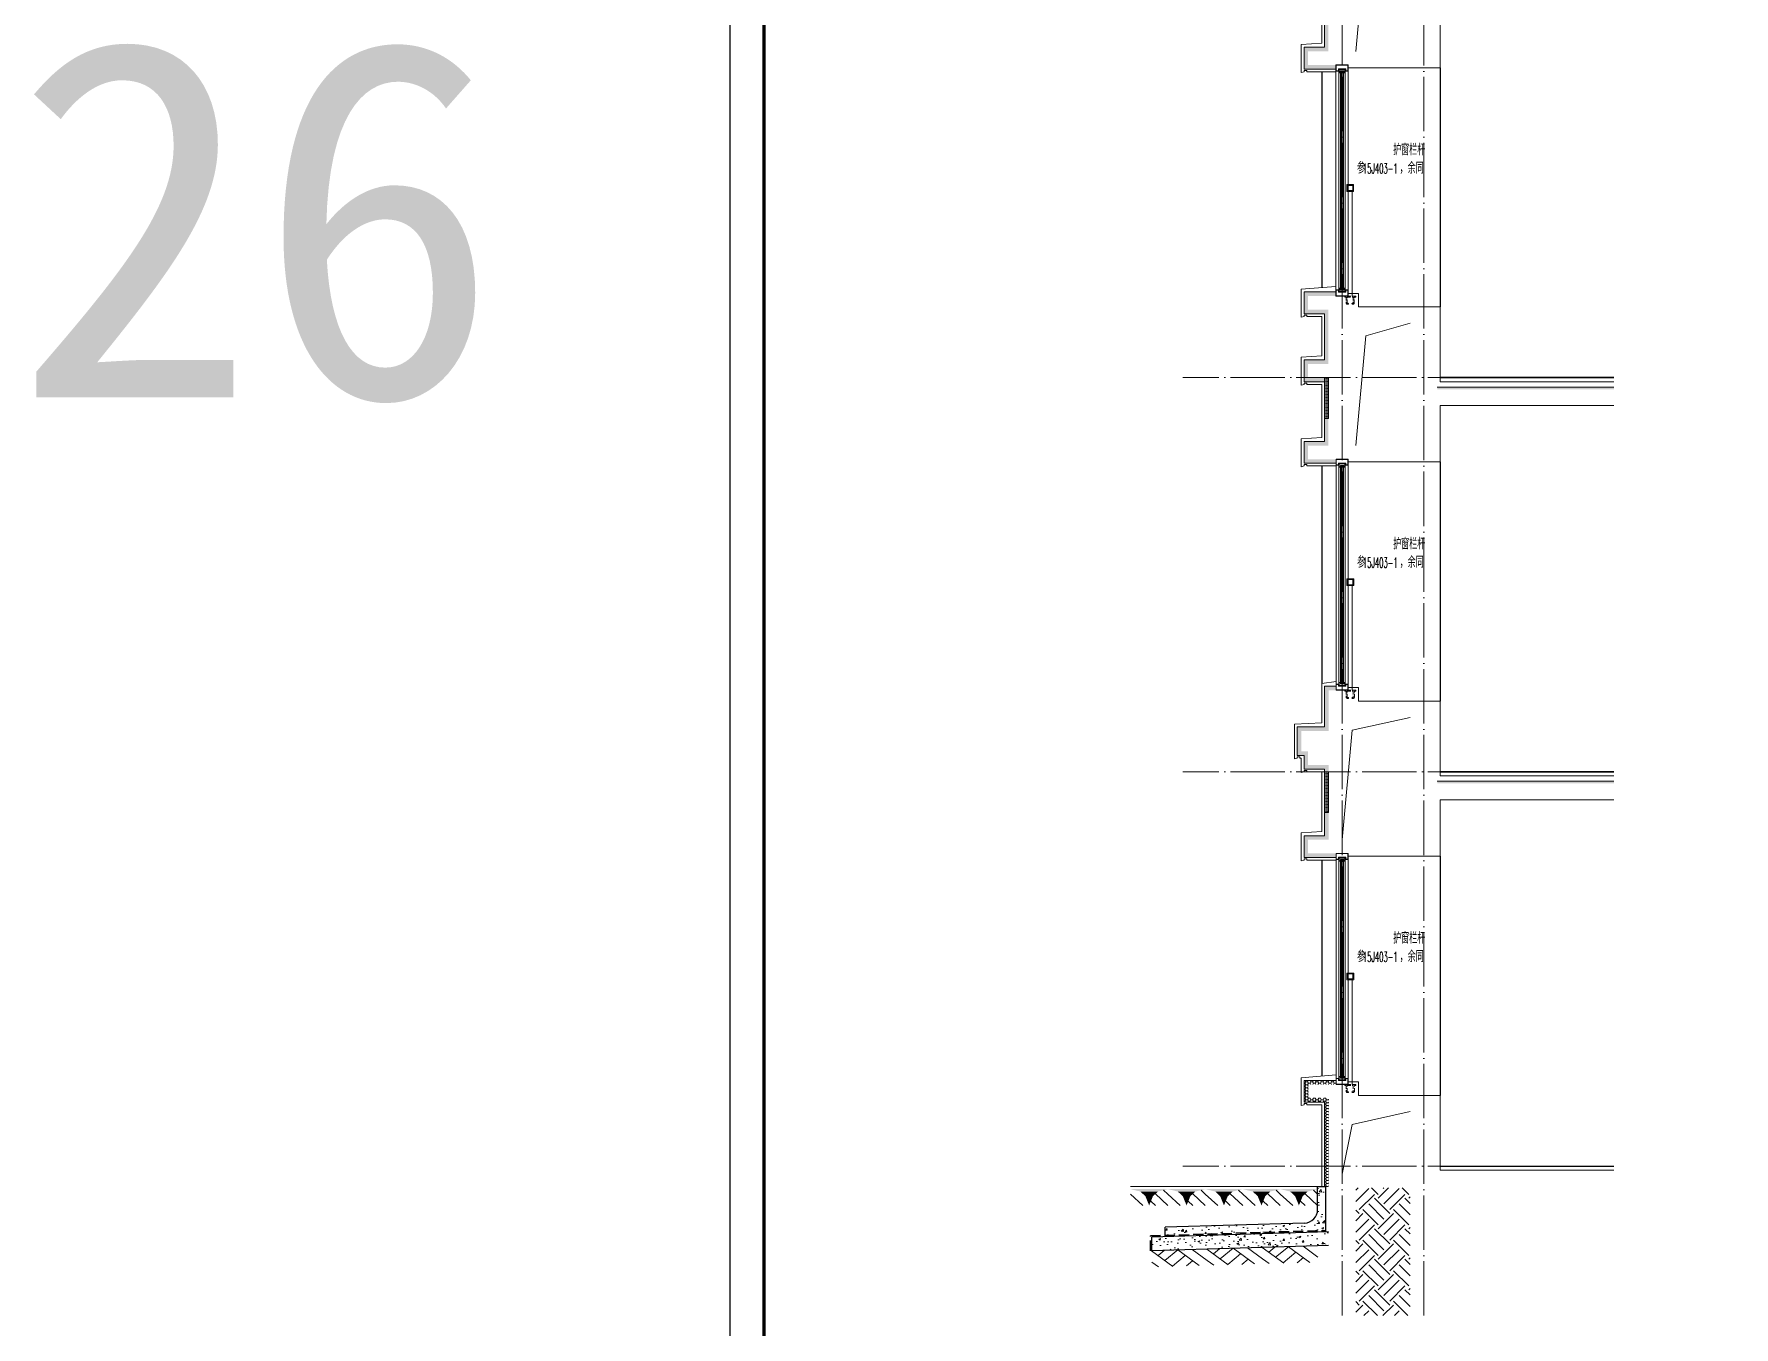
# Model space of a CAD drawing. Extents: x -518115 to 389031, y -231062 to 1628073.
# Drawn here: x 127713 to 140212, y -217589 to -208077 of the extents above; entities that cross this region are included whole.
import ezdxf

# ---------------------------------------------------------------- set-up
doc = ezdxf.new("R2010")
doc.units = 0
doc.header["$LTSCALE"] = 1000
doc.header["$MEASUREMENT"] = 0
doc.linetypes.add('DASH', pattern=[0.35, 0.25, -0.1])
doc.linetypes.add('DOTE', pattern=[2.42, 2, -0.2, 0.02, -0.2])
for name, color, linetype in [('COLUMN', 9, 'Continuous'), ('DIM_SYMB', 3, 'Continuous'), ('PUB_TEXT', 4, 'Continuous'), ('图框', 140, 'Continuous'), ('看线', 251, 'Continuous'), ('立面-看线', 251, 'Continuous')]:
    doc.layers.add(name, color=color, linetype=linetype)
for name, color, linetype, lineweight in [('DOTE', 19, 'DOTE', 9), ('PUB_HATCH', 8, 'Continuous', 9), ('S_WINDOW', 144, 'Continuous', 15), ('内粉刷', 37, 'Continuous', 9), ('填充', 251, 'Continuous', 5), ('立面-中轮廓线', 213, 'Continuous', 35), ('立面-栏杆', 105, 'Continuous', 15), ('立面-洞口示意', 152, 'Continuous', 13), ('粉刷', 251, 'Continuous', 9), ('细细', 250, 'Continuous', 0)]:
    doc.layers.add(name, color=color, linetype=linetype, lineweight=lineweight)
doc.layers.add('yichutu', color=7, linetype='Continuous', true_color=0xffffff, plot=False)
doc.styles.add('_TCH_DIM', font='SIMPLEX.shx', dxfattribs={"width": 0.7, "bigfont": 'GBCBIG.shx'})
doc.styles.add('C', font='')
doc.styles.get('C').set_extended_font_data('SimHei')
pattern_1 = [(50, (28072.99, 249033.25), (143.452037, -12.550427), [15, -165]), (355, (28072.99, 249033.25), (-27.750267, 150.438427), [12, -132]), (100.4514, (28084.94, 249032.2), (115.701876, 137.88791), [12.74804, -140.22842]), (46.1842, (28072.99, 249073.25), (213.44821, -33.1038), [22.5, -247.5]), (96.6356, (28090.77, 249070.5), (186.93254, 194.82357), [19.12206, -210.3426]), (351.1842, (28072.99, 249073.25), (186.93239, 194.82372), [18, -198]), (21, (28092.99, 249063.25), (119.38141, -80.52378), [15, -165]), (326, (28092.99, 249063.25), (48.663066, 145.03001), [12, -132]), (71.4514, (28102.93, 249056.54), (168.044526, 64.5061), [12.74804, -140.22842]), (37.5, (28072.986, 249033.25), (2.431971, 66.578771), [0, -130.4, 0, -134, 0, -132.5]), (7.5, (28072.986, 249033.25), (52.613907, 78.882342), [0, -76.4, 0, -127.4, 0, -50.5]), (327.5, (28028.386, 249033.25), (106.764487, -4.510974), [0, -50, 0, -156, 0, -207]), (317.5, (28008.39, 249033.25), (116.637234, 20.020996), [0, -65, 0, -103.6, 0, -147])]
pattern_2 = [(315, (-1092889.3176, -488431.8362), (-1.767766953, -1.767766953), []), (315, (-1092888.139, -488431.8362), (-1.767766953, -1.767766953), [])]
pattern_3 = [(315, (-1092889.3176, -490170.0743), (-1.767766953, -1.767766953), []), (315, (-1092888.139, -490170.0743), (-1.767766953, -1.767766953), [])]

# ---------------------------------------------------------------- blocks, each defined once
blk = doc.blocks.new('$LinePat$素土夯实')
at = {"color": 0}
for p, q in [((0, -210), (210, 0)), ((120, -300), (420, 0)), ((420, 0), (608, -188)), ((495, -300), (795, 0)), ((615, 0), (705, -90)), ((210, -210), (300, -300)), ((315, -105), (502, -293)), ((705, -300), (795, -210))]:
    blk.add_line(p, q, dxfattribs=at)
blk = doc.blocks.new('$LinePat$自然土壤')
at = {"color": 0}
for p, q in [((0, -90), (71, -19)), ((0, -300), (211, -89)), ((210, -300), (286, -224)), ((420, -300), (630, -90))]:
    blk.add_line(p, q, dxfattribs=at)
for points in [[(0, 0), (630, 0), (168, -45), (462, -45)], [(168, -45), (462, -45), (252, -132), (378, -132)], [(252, -132), (378, -132), (315, -300)]]:
    blk.add_solid(points, dxfattribs=at)
blk = doc.blocks.new('sanshui')
at = {"layer": '粉刷'}
h = blk.add_hatch(dxfattribs=at)
h.set_pattern_fill('混凝土', color=256, scale=20)
h.set_pattern_definition(pattern_1)
edge = h.paths.add_edge_path()
edge.add_line((346318, 427330), (346258, 427330))
edge.add_line((346258, 427330), (346258, 427160))
edge.add_arc((346158, 427160), 100, 271.7184, 360, ccw=False)
edge.add_line((346161, 427060), (345138, 427030))
edge.add_line((345138, 427030), (345138, 426970))
edge.add_line((345138, 426970), (346318, 427005))
edge.add_line((346318, 427005), (346318, 427330))
h = blk.add_hatch(dxfattribs=at)
h.set_pattern_fill('混凝土', color=256, scale=20)
h.set_pattern_definition(pattern_1)
h.paths.add_polyline_path([(346338, 426896), (346338, 426996), (345038, 426957), (345038, 426857)])
at = {"layer": 'COLUMN'}
for p, q in [((346258, 427330), (346318, 427330)), ((346258, 427160), (346258, 427330)), ((346318, 426995), (346318, 427330)), ((346338, 426996), (345038, 426957)), ((346161, 427060), (345138, 427030)), ((345138, 426960), (345138, 427030)), ((345038, 426857), (345038, 426957)), ((346338, 426896), (345038, 426857))]:
    blk.add_line(p, q, dxfattribs=at)
blk.add_arc((346158, 427160), 100, 271.7184, 0, dxfattribs=at)
at = {"layer": '立面-中轮廓线', "linetype": 'DASH', "ltscale": 0.3}
blk.add_lwpolyline([(345028, 426857), (345028, 426966), (346318, 427005)], dxfattribs=at)
at = {"layer": '粉刷'}
blk.add_line((344881, 427330), (346258, 427330), dxfattribs=at)
at = {"layer": '粉刷', "yscale": 0.4, "zscale": 0.4}
for name, p, xscale, rotation in [('$LinePat$自然土壤', (345157, 427310), -0.4369306507241237, 359.9999999999903), ('$LinePat$自然土壤', (345432, 427310), -0.4369306507241237, 359.9999999999903), ('$LinePat$自然土壤', (345707, 427310), -0.4369306507241237, 359.9999999999903), ('$LinePat$自然土壤', (345983, 427310), -0.4369306507241237, 359.9999999999903), ('$LinePat$自然土壤', (346258, 427310), -0.4369306507241237, 359.9999999999903), ('$LinePat$素土夯实', (345444, 426869), -0.5117605352322558, 1.718358001643932), ('$LinePat$素土夯实', (345851, 426881), -0.5117605352322558, 1.718358001643932), ('$LinePat$素土夯实', (346258, 426893), -0.5117605352322558, 1.718358001643932)]:
    blk.add_blockref(name, p, dxfattribs=dict(at, xscale=xscale, rotation=rotation))
blk = doc.blocks.new('A$C008776C7')
at = {"layer": '细细'}
h = blk.add_hatch(dxfattribs=at)
h.set_pattern_fill('金属', color=256, style=0)
h.set_pattern_definition(pattern_2)
h.paths.add_polyline_path([(0, 1655), (20, 1655), (20, 1669), (70, 1669), (70, 1655), (90, 1655), (90, 1700), (0, 1700)])
h.paths.add_polyline_path([(18, 1671), (18, 1657), (2, 1657), (2, 1698), (88, 1698), (88, 1657), (72, 1657), (72, 1671)], flags=16)
h = blk.add_hatch(dxfattribs=at)
h.set_pattern_fill('金属', color=256, style=0)
h.set_pattern_definition(pattern_2)
h.paths.add_polyline_path([(68, 1667), (68, 1642), (56, 1642), (56, 1652), (34, 1652), (34, 1642), (22, 1642), (22, 1667)])
h.paths.add_polyline_path([(24, 1665), (24, 1644), (32, 1644), (32, 1654), (58, 1654), (58, 1644), (66, 1644), (66, 1665)], flags=16)
h = blk.add_hatch(color=256, dxfattribs=at)
edge = h.paths.add_edge_path()
edge.add_line((40, 1652), (40, 1640))
edge.add_arc((45, 1631), 9.44, 61.5175, 118.4825, ccw=False)
edge.add_line((50, 1640), (50, 1652))
edge.add_arc((45, 1660), 9.44, 241.5175, 298.4825, ccw=False)
h = blk.add_hatch(dxfattribs=at)
h.set_pattern_fill('金属', color=256, style=0)
h.set_pattern_definition(pattern_3)
h.paths.add_polyline_path([(0, 45), (20, 45), (20, 31), (70, 31), (70, 45), (90, 45), (90, 0), (0, 0)])
h.paths.add_polyline_path([(18, 29), (18, 43), (2, 43), (2, 2), (88, 2), (88, 43), (72, 43), (72, 29)], flags=16)
h = blk.add_hatch(dxfattribs=at)
h.set_pattern_fill('金属', color=256, style=0)
h.set_pattern_definition(pattern_3)
h.paths.add_polyline_path([(68, 33), (68, 58), (56, 58), (56, 48), (34, 48), (34, 58), (22, 58), (22, 33)])
h.paths.add_polyline_path([(24, 35), (24, 56), (32, 56), (32, 46), (58, 46), (58, 56), (66, 56), (66, 35)], flags=16)
h = blk.add_hatch(color=256, dxfattribs=at)
edge = h.paths.add_edge_path()
edge.add_line((40, 48), (40, 60))
edge.add_arc((45, 69), 9.44, 241.5175, 298.4825)
edge.add_line((50, 60), (50, 48))
edge.add_arc((45, 40), 9.44, 61.5175, 118.4825)
at = {"layer": 'S_WINDOW'}
for p, q in [((0, 45), (0, 1655)), ((22, 58), (22, 1642)), ((68, 58), (68, 1642)), ((90, 45), (90, 1655))]:
    blk.add_line(p, q, dxfattribs=at)
for points in [[(90, 1700), (90, 1655), (70, 1655), (70, 1669), (20, 1669), (20, 1655), (0, 1655), (0, 1700)], [(88, 1698), (88, 1657), (72, 1657), (72, 1671), (18, 1671), (18, 1657), (2, 1657), (2, 1698)], [(68, 1667), (68, 1642), (56, 1642), (56, 1652), (34, 1652), (34, 1642), (22, 1642), (22, 1667)], [(66, 1665), (66, 1644), (58, 1644), (58, 1654), (32, 1654), (32, 1644), (24, 1644), (24, 1665)], [(90, 0), (90, 45), (70, 45), (70, 31), (20, 31), (20, 45), (0, 45), (0, 0)], [(88, 2), (88, 43), (72, 43), (72, 29), (18, 29), (18, 43), (2, 43), (2, 2)], [(68, 33), (68, 58), (56, 58), (56, 48), (34, 48), (34, 58), (22, 58), (22, 33)], [(66, 35), (66, 56), (58, 56), (58, 46), (32, 46), (32, 56), (24, 56), (24, 35)]]:
    blk.add_lwpolyline(points, close=True, dxfattribs=at)
at = {"layer": '细细'}
for points in [[(34, 1642), (34, 58)], [(40, 60), (40, 1652)], [(50, 60), (50, 1652)], [(56, 1642), (56, 58)]]:
    blk.add_lwpolyline(points, dxfattribs=at)
for points in [[(40, 1652), (40, 1640, -0.253805), (50, 1640), (50, 1652, -0.253805)], [(40, 48), (40, 60, 0.253805), (50, 60), (50, 48, 0.253805)]]:
    blk.add_lwpolyline(points, format="xyb", close=True, dxfattribs=at)
blk = doc.blocks.new('A$C02E370A9')
at = {"layer": 'PUB_TEXT', "style": '_TCH_DIM'}
for s, height, width, p in [('护窗栏杆', 84.4, 0.7, (290, 216)), ('参', 84.4, 0.7, (25, 81)), ('15J403-1', 74.4, 0.494118, (68, 81)), ('，余同', 84.4, 0.7, (338, 81))]:
    blk.add_text(s, height=height, dxfattribs=dict(at, width=width)).set_placement(p)
blk = doc.blocks.new('A$C164D20CD')
at = {"layer": '立面-栏杆'}
for p, q in [((-55, 0), (-55, 770)), ((-25, 770), (-25, 0))]:
    blk.add_line(p, q, dxfattribs=at)
at = {"layer": '立面-栏杆', "linetype": 'DASH', "ltscale": 0.1}
for p, q in [((0, 0), (-80, 0)), ((-80, 0), (-80, -7)), ((0, -7), (0, 0)), ((-80, -7), (-70, -7)), ((-70, -7), (-70, -51)), ((-62, -7), (-18, -7)), ((-62, -51), (-62, -7)), ((-55, -53), (-61, -53)), ((-61, -60), (-55, -60)), ((-53, -57), (-53, -56)), ((-27, -56), (-27, -57)), ((-19, -53), (-25, -53)), ((-25, -60), (-19, -60)), ((-18, -7), (-18, -51)), ((-10, -7), (0, -7)), ((-10, -51), (-10, -7))]:
    blk.add_line(p, q, dxfattribs=at)
at = {"layer": '立面-栏杆'}
for points in [[(-15, 820), (-65, 820), (-65, 770), (-15, 770)], [(-21, 814), (-59, 814), (-59, 776), (-21, 776)]]:
    blk.add_lwpolyline(points, close=True, dxfattribs=at)
at = {"layer": '立面-栏杆', "linetype": 'DASH', "ltscale": 0.1}
for centre, major_axis, start_param, end_param in [((-61, -51), (6.36, 6.36), 2.356194, 3.926991), ((-61, -51), (1.27, 1.27), 2.356194, 3.926991), ((-55, -56), (1.91, 1.91), 5.497787, 7.068583), ((-55, -57), (1.91, 1.91), 3.926991, 5.497787), ((-25, -56), (1.91, 1.91), 0.785398, 2.356194), ((-23, -55), (3.53, 3.53), 2.748894, 3.534292), ((-19, -51), (-6.36, 6.36), 2.356194, 3.926991), ((-19, -51), (-1.27, 1.27), 2.356194, 3.926991)]:
    blk.add_ellipse(centre, major_axis=major_axis, ratio=1, start_param=start_param, end_param=end_param, dxfattribs=at)
blk = doc.blocks.new('FSDFSFSFSFEFSFESF')
at = {"layer": 'PUB_HATCH'}
h = blk.add_hatch(dxfattribs=at)
h.set_pattern_fill('HONEY', color=256, scale=8, style=0)
h.set_pattern_definition([(0, (1159353.776, 417228.872), (19.05, 10.99852), [12.7, -25.4]), (120, (1159353.776, 417228.872), (-19.0499977, 10.998524), [12.7, -25.4]), (60, (1159353.776, 417228.872), (2.3e-06, 21.997044), [-25.4, 12.7])])
h.paths.add_polyline_path([(1114278, 465143), (1114128, 465143), (1114128, 465243), (1114278, 465243), (1114278, 465643), (1114128, 465643), (1114128, 465743), (1114333, 465743), (1114333, 465773), (1114098, 465773), (1114098, 465613), (1114248, 465613), (1114248, 465513), (1114248, 465273), (1114098, 465273), (1114098, 465113), (1114248, 465113), (1114248, 464673), (1114098, 464673), (1114098, 464513), (1114333, 464513), (1114333, 464543), (1114128, 464543), (1114128, 464643), (1114278, 464643)])
at = {"layer": '立面-看线'}
h = blk.add_hatch(dxfattribs=at)
h.set_pattern_fill('HONEY', color=256, scale=7)
h.set_pattern_definition([(0, (313825.034, 79696.42), (16.66875, 9.623705), [11.1125, -22.225]), (120, (313825.034, 79696.42), (-16.66874801, 9.62370845), [11.1125, -22.225]), (60, (313825.034, 79696.42), (1.99e-06, 19.24741345), [-22.225, 11.1125])])
h.paths.add_polyline_path([(1116377, 465073), (1115078, 465073), (1115078, 465058), (1116377, 465058)])
at = {"layer": 'PUB_HATCH', "color": 215, "true_color": 0xa953a0}
blk.add_line((1115078, 465073), (1116377, 465073), dxfattribs=at)
blk.add_lwpolyline([(1114333, 465773), (1114098, 465773), (1114098, 465613), (1114248, 465613), (1114248, 465513), (1114248, 465513), (1114248, 465273), (1114098, 465273), (1114098, 465113), (1114248, 465113), (1114248, 464673), (1114098, 464673), (1114098, 464513), (1114333, 464513)], dxfattribs=at)
at = {"layer": '内粉刷'}
for points in [[(1114333, 465813), (1114078, 465793), (1114078, 465593)], [(1114423, 465763), (1114498, 465763), (1114498, 465663), (1115098, 465663), (1115098, 465113)], [(1114118, 465593), (1114118, 465603), (1114098, 465603), (1114098, 465593), (1114078, 465588), (1114078, 465593)], [(1114118, 465593), (1114228, 465593), (1114228, 465493), (1114228, 465493), (1114228, 465303), (1114078, 465293), (1114078, 465093)], [(1114118, 465093), (1114118, 465103), (1114098, 465103), (1114098, 465093), (1114078, 465088), (1114078, 465093)], [(1114118, 465093), (1114228, 465093), (1114228, 464703), (1114078, 464693), (1114078, 464493)], [(1116377, 465113), (1115098, 465113)], [(1114423, 464523), (1115098, 464523), (1115098, 464938), (1116377, 464938)], [(1114118, 464493), (1114118, 464503), (1114098, 464503), (1114098, 464493), (1114078, 464488), (1114078, 464493)], [(1114118, 464493), (1114333, 464493)]]:
    blk.add_lwpolyline(points, dxfattribs=at)
at = {"layer": '看线'}
for p, q in [((1114228, 467393), (1114228, 465805)), ((1115098, 467423), (1115098, 465663))]:
    blk.add_line(p, q, dxfattribs=at)
at = {"layer": '看线', "color": 32}
for p, q in [((1116377, 465143), (1115098, 465143)), ((1115098, 465143), (1116377, 465143))]:
    blk.add_line(p, q, dxfattribs=at)
at = {"layer": '立面-洞口示意'}
blk.add_lwpolyline([(1114478, 464643), (1114552, 465450), (1114878, 465543)], dxfattribs=at)
for name, p in [('A$C008776C7', (1114333, 465743)), ('A$C02E370A9', (1114463, 466563)), ('A$C164D20CD', (1114478, 465743))]:
    blk.add_blockref(name, p)
blk = doc.blocks.new('GFDDDDRG')
at = {"layer": '图框'}
blk.add_lwpolyline([(923310, -107437), (923310, -159999), (893610, -159999), (893610, -107437)], close=True, dxfattribs=at)
blk.add_lwpolyline([(923310, -107437), (923310, -159999), (893610, -159999), (893610, -107437)], close=True, dxfattribs=at)
at = {"layer": '图框', "const_width": 50}
blk.add_lwpolyline([(894110, -159499), (922810, -159499), (922810, -108687), (894110, -108687)], close=True, dxfattribs=at)
blk = doc.blocks.new('yct-1051-594-26275-14850-25-1002.0')
at = {"layer": 'yichutu', "color": 7, "true_color": 0xffffff}
blk.add_lwpolyline([(0, 0), (0, 14850), (26275, 14850), (26275, 0)], close=True, dxfattribs=at)
blk = doc.blocks.new('A$C1F6240CC')
at = {"layer": 'PUB_HATCH'}
h = blk.add_hatch(dxfattribs=at)
h.set_pattern_fill('DOTS', color=251, scale=2, style=0)
h.set_pattern_definition([(0, (-2e-08, -300), (1.5875, 3.175), [0, -3.175])])
h.paths.add_polyline_path([(-30, -300), (0, -300), (0, -50), (0, 0), (0, 0), (0, 0), (-30, 0)])
at = {"layer": 'PUB_HATCH', "color": 5}
blk.add_lwpolyline([(0, 0), (-30, 0), (-30, -300), (0, -300)], close=True, dxfattribs=at)

msp = doc.modelspace()

# ---------------------------------------------------------------- hatches: boundary and pattern name
at = {"layer": 'PUB_HATCH'}
h = msp.add_hatch(dxfattribs=at)
h.set_pattern_fill('HONEY', color=256, scale=8, style=0)
h.set_pattern_definition([(0, (-696374.235, -146758.222), (19.05, 10.99852), [12.7, -25.4]), (120, (-696374.235, -146758.222), (-19.04999772, 10.99852394), [12.7, -25.4]), (60, (-696374.235, -146758.222), (2.28e-06, 21.99704394), [-25.4, 12.7])])
h.paths.add_polyline_path([(137200.6, -213175), (137050.6, -213175), (137050.6, -213175), (137000.6, -213175), (137000.6, -213385), (137050.6, -213385), (137050.6, -213485), (137200.6, -213485), (137200.6, -213975), (137050.6, -213975), (137050.6, -214135), (137285.6, -214135), (137285.6, -214105), (137080.6, -214105), (137080.6, -214005), (137230.6, -214005), (137230.6, -213455), (137080.6, -213455), (137080.6, -213355), (137030.6, -213355), (137030.6, -213205), (137230.6, -213205), (137230.6, -213005), (137230.6, -213005), (137230.6, -212905), (137230.6, -212905), (137230.6, -212905), (137285.6, -212905), (137285.6, -212875), (137200.6, -212875), (137200.6, -213035), (137200.6, -213035)])
h = msp.add_hatch(dxfattribs=at)
h.set_pattern_fill('HONEY', color=256, scale=8, style=0)
h.set_pattern_definition([(0, (-696374.235, -146758.222), (19.05, 10.99852), [12.7, -25.4]), (120, (-696374.235, -146758.222), (-19.04999772, 10.99852394), [12.7, -25.4]), (60, (-696374.235, -146758.222), (2.28e-06, 21.99704394), [-25.4, 12.7])])
h.paths.add_polyline_path([(137200.6, -216555), (137230.6, -216555), (137230.6, -215905), (137080.6, -215905), (137080.6, -215805), (137285.6, -215805), (137285.6, -215775), (137050.6, -215775), (137050.6, -215935), (137200.6, -215935)])
at = {"layer": '填充'}
h = msp.add_hatch(dxfattribs=at)
h.set_pattern_fill('EARTH', color=250, scale=50, angle=45, style=0)
h.set_pattern_definition([(45, (-977667.68, -672698.41), (0, 224.506403), [158.75, -158.75]), (45, (-977709.77, -672656.31), (0, 224.506403), [158.75, -158.75]), (45, (-977751.87, -672614.22), (0, 224.506403), [158.75, -158.75]), (135, (-977751.87, -672586.16), (-224.506403, 0), [158.75, -158.75]), (135, (-977709.77, -672544.06), (-224.506403, 0), [158.75, -158.75]), (135, (-977667.68, -672501.97), (-224.506403, 0), [158.75, -158.75])])
h.paths.add_polyline_path([(137830.6, -217505), (137830.6, -216565), (137430.6, -216565), (137430.6, -217505)])
at = {"layer": '立面-看线'}
h = msp.add_hatch(dxfattribs=at)
h.set_pattern_fill('HONEY', color=256, scale=7)
h.set_pattern_definition([(0, (-663222.642, -598951.989), (16.66875, 9.623705), [11.1125, -22.225]), (120, (-663222.642, -598951.989), (-16.66874801, 9.62370845), [11.1125, -22.225]), (60, (-663222.642, -598951.989), (1.99e-06, 19.24741345), [-22.225, 11.1125])])
h.paths.add_polyline_path([(139329.1, -213575), (138030.6, -213575), (138030.6, -213590), (139329.1, -213590)])

# ---------------------------------------------------------------- linework, layer by layer
at = {"layer": 'DOTE', "linetype": 'DOTE', "ltscale": 0.2}
for p, q in [((137330.6, -217505), (137330.6, -199825)), ((137930.6, -217505), (137930.6, -199825)), ((139329.1, -210605), (136160.4, -210605)), ((139329.1, -213505), (136160.4, -213505)), ((139329.1, -216405), (136160.4, -216405))]:
    msp.add_line(p, q, dxfattribs=at)
at = {"layer": 'PUB_HATCH', "color": 215, "true_color": 0xa953a0}
msp.add_line((138030.6, -213575), (139329.1, -213575), dxfattribs=at)
for points in [[(137285.6, -212875), (137200.6, -212875), (137200.6, -213175), (137000.6, -213175), (137000.6, -213385), (137050.6, -213385), (137050.6, -213485), (137200.6, -213485), (137200.6, -213975), (137050.6, -213975), (137050.6, -214135), (137285.6, -214135)], [(137285.6, -215775), (137050.6, -215775), (137050.6, -215935), (137200.6, -215935), (137200.6, -216555)]]:
    msp.add_lwpolyline(points, dxfattribs=at)
at = {"layer": '内粉刷'}
for points in [[(137285.6, -212840), (137180.6, -212855), (137180.6, -213145), (136980.6, -213155), (136980.6, -213405)], [(137375.6, -212885), (137450.6, -212885), (137450.6, -212985), (138050.6, -212985), (138050.6, -213535)], [(137020.6, -213405), (137020.6, -213395), (137000.6, -213395), (137000.6, -213405), (136980.6, -213410), (136980.6, -213405)], [(137020.6, -213405), (137030.6, -213405), (137030.6, -213505), (137030.6, -213505)], [(137070.6, -213505), (137070.6, -213495), (137050.6, -213495), (137050.6, -213505), (137030.6, -213510), (137030.6, -213505)], [(137070.6, -213505), (137180.6, -213505), (137180.6, -213945), (137030.6, -213955), (137030.6, -214155)], [(137050.6, -213505), (137050.6, -213505)], [(137170.6, -213505), (137180.6, -213505)], [(139329.1, -213535), (138050.6, -213535)], [(137375.6, -214125), (138050.6, -214125), (138050.6, -213710), (139329.1, -213710)], [(137070.6, -214155), (137070.6, -214145), (137050.6, -214145), (137050.6, -214155), (137030.6, -214160), (137030.6, -214155)], [(137070.6, -214155), (137285.6, -214155)], [(137285.6, -215735), (137030.6, -215755), (137030.6, -215955)], [(137375.6, -215785), (137450.6, -215785), (137450.6, -215885), (138050.6, -215885), (138050.6, -216435)], [(137070.6, -215955), (137070.6, -215945), (137050.6, -215945), (137050.6, -215955), (137030.6, -215960), (137030.6, -215955)], [(137070.6, -215955), (137180.6, -215955), (137180.6, -216555)], [(139329.1, -216435), (138050.6, -216435)]]:
    msp.add_lwpolyline(points, dxfattribs=at)
at = {"layer": '看线'}
for p, q in [((138050.6, -211225), (138050.6, -212985)), ((137180.6, -211255), (137180.6, -212855)), ((137180.6, -214155), (137180.6, -215743.3)), ((138050.6, -214125), (138050.6, -215885))]:
    msp.add_line(p, q, dxfattribs=at)
at = {"layer": '看线', "color": 32}
for p, q in [((139329.1, -213505), (138050.6, -213505)), ((138050.6, -213505), (139329.1, -213505)), ((138050.6, -216405), (139329.1, -216405))]:
    msp.add_line(p, q, dxfattribs=at)
at = {"layer": '立面-洞口示意'}
for points in [[(137330.6, -214005), (137404.8, -213198.5), (137830.6, -213105)], [(137330.6, -216465.1), (137404.8, -216098.5), (137830.6, -216005)]]:
    msp.add_lwpolyline(points, dxfattribs=at)

# ---------------------------------------------------------------- block references
at = {"xscale": 0.5, "yscale": 0.5, "zscale": 0.5}
msp.add_blockref('GFDDDDRG', (-313974.4, -141678.5), dxfattribs=at)
for name, p in [('FSDFSFSFSFEFSFESF', (-977047.7, -672848.4)), ('FSDFSFSFSFEFSFESF', (-977047.7, -675748.4)), ('A$C1F6240CC', (137230.6, -210605)), ('A$C008776C7', (137285.6, -212905)), ('A$C02E370A9', (137415.6, -212085)), ('A$C164D20CD', (137430.6, -212905)), ('A$C1F6240CC', (137230.6, -213505)), ('A$C008776C7', (137285.6, -215805)), ('A$C02E370A9', (137415.6, -214985)), ('A$C164D20CD', (137430.6, -215805)), ('sanshui', (-209107.5, -643884.7))]:
    msp.add_blockref(name, p)
at = {"layer": 'yichutu', "rotation": 270}
msp.add_blockref('yct-1051-594-26275-14850-25-1002.0', (132830.5, -195397), dxfattribs=at)

# ---------------------------------------------------------------- texts
at = {"layer": 'DIM_SYMB', "color": 6, "style": 'C'}
msp.add_text('26', height=2628.69, dxfattribs=at).set_placement((127562.6, -210749.9))

doc.saveas('drawing.dxf')
